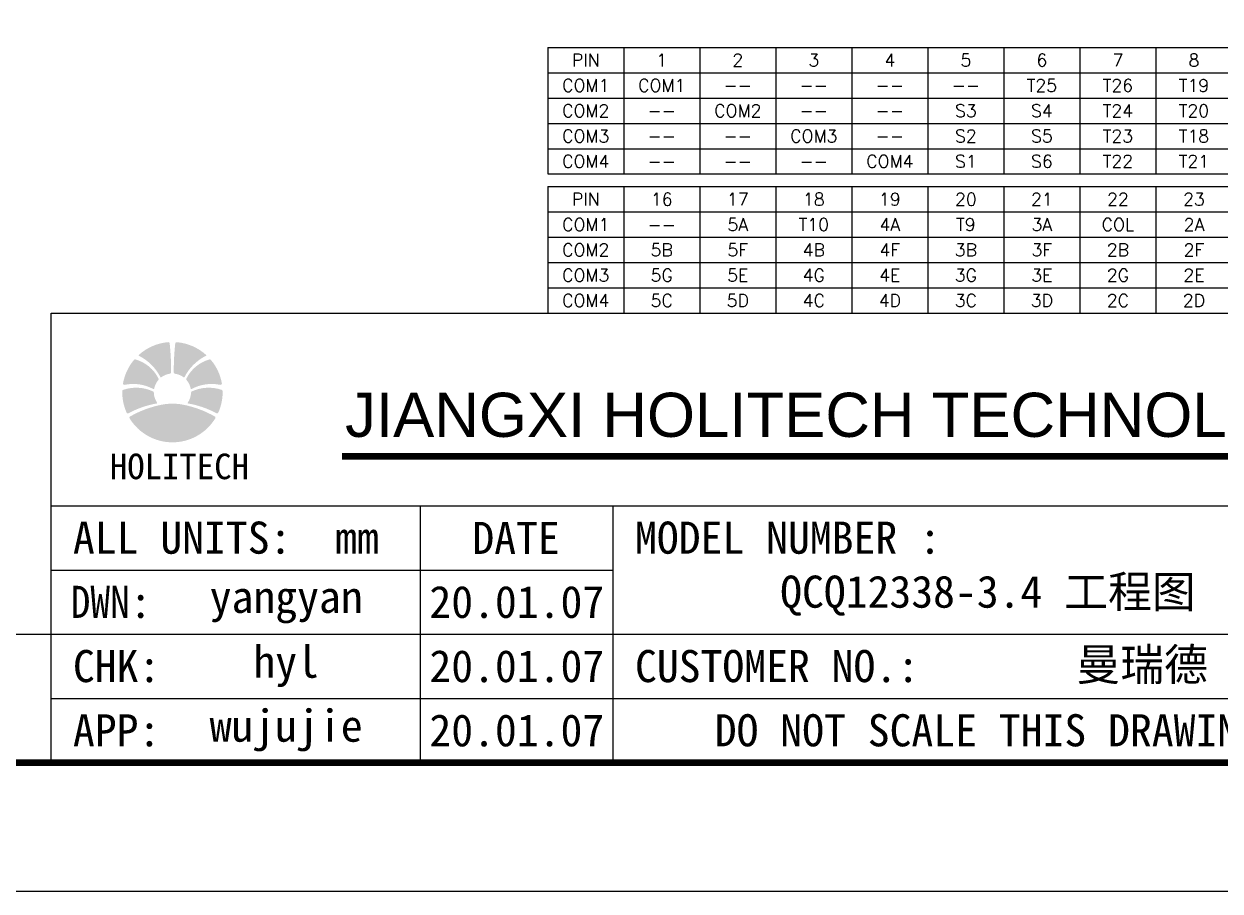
# Model space of a CAD drawing. Header units: millimetres. Extents: x 1979 to 4611, y 2266 to 2838.
# Drawn here: x 3872.1 to 3972.6, y 2517.6 to 2590.5 of the extents above; entities that cross this region are included whole.
import ezdxf
from ezdxf.enums import TextEntityAlignment as Align

# ---------------------------------------------------------------- set-up
doc = ezdxf.new("R2010")
doc.units = ezdxf.units.MM
doc.layers.add('Dim', color=4, linetype='Continuous')
doc.styles.add('Arial', font='arial.ttf')
doc.styles.add('SSSoft_Romans', font='Romans')
doc.styles.add('宋体', font='')
doc.styles.get('宋体').set_extended_font_data('SimSun')

# ---------------------------------------------------------------- blocks, each defined once
blk = doc.blocks.new('HOLITECH')
h = blk.add_hatch(color=94)
h.set_gradient(color1=(0, 143, 0), color2=(255, 255, 0), tint=1, name='SPHERICAL')
edge = h.paths.add_edge_path()
edge.add_arc((-0.1830832347582145, -1.043674020013441), 4.367101844234435, 97.7798262540382, 127.0413251149676)
edge.add_arc((-2.892096416544518, 2.545918237935439), 0.1300000000001482, 206.9862268349366, 307.04132511499614, ccw=False)
edge.add_arc((-13.14048650722816, -2.672794543641771), 11.37062878921896, 26.98622683487357, 63.39548301360759)
edge.add_arc((-7.990164766995804, 7.610135414279284), 0.1300000000001142, 132.0553711426193, 243.3954830136484, ccw=False)
edge.add_arc((-0.1830832347582145, -1.043674020013441), 11.78499634388865, 94.9013541973153, 132.0553711425881, ccw=False)
edge.add_arc((-1.162230730762076, 10.37441629242539), 0.3250000000000163, 6.089298582743879, 94.90135419731553, ccw=False)
edge.add_arc((-61.88755424450392, 3.896222615349416), 61.39489363971696, -0.28113038328069706, 6.089298582750303, ccw=False)
edge.add_arc((-0.81823768731374, 3.605239674395875), 0.3249999999998697, 277.7798262540329, 358.1910647346718, ccw=False)
edge = h.paths.add_edge_path()
edge.add_arc((-4.873582475478088, -1.166297792078126), 0.3249999999999854, 1.4975430730339099, 65.14411431817848, ccw=False)
edge.add_arc((-0.183083234759124, -1.043674020013441), 4.367101844233858, 181.4975430730245, 214.2015881882942)
edge.add_arc((-3.902478742343192, -3.57152331448799), 0.1299999999999506, -80.134791760094, 34.20158818832158, ccw=False)
edge.add_arc((-0.1563196480351507, -25.11327155985521), 21.73505489191939, 99.86520823993209, 118.4052929153832)
edge.add_arc((-10.65040838275172, -5.709145105351126), 0.3250000000000212, 204.0233744117898, 298.4052929153554, ccw=False)
edge.add_arc((-0.1830832347582145, -1.043674020013782), 11.7849963438887, 178.8316168528916, 204.0233744117891, ccw=False)
edge.add_arc((-11.64069690403721, -0.8099964483656095), 0.3249999999999751, 108.8279899814425, 178.8316168528866, ccw=False)
edge.add_arc((-8.701604370186487, -9.429718854349517), 9.432023623487417, 65.14411431816421, 108.82798998144759, ccw=False)
edge = h.paths.add_edge_path()
edge.add_arc((-9.36791015724748, -8.878844060849588), 9.765425792504875, 61.17724591781393, 101.970827766661)
edge.add_arc((-11.46080208539615, 0.9921485969907735), 0.3250000000000069, 169.7673235738127, 281.9708277666717, ccw=False)
edge.add_arc((-0.1830832347582145, -1.043674020013668), 11.78499634388885, 139.9894566670372, 169.7673235738063, ccw=False)
edge.add_arc((-8.960594079362636, 6.324284962960974), 0.3249999999998676, 74.48873394389938, 139.9894566670215, ccw=False)
edge.add_arc((-11.1729941349322, -1.64728485364617), 8.597885793175422, 26.19716754630292, 74.48873394389858, ccw=False)
edge.add_arc((-3.749897559670899, 2.004875682429542), 0.3250000000001081, -40.520450902741516, 26.197167546310084, ccw=False)
edge.add_arc((-0.1830832347582145, -1.043674020013441), 4.367101844234476, 139.4795490972513, 169.2780043997368)
edge.add_arc((-4.601672190497993, -0.2070160028807777), 0.1300000000000006, 243.349994601729, 349.2780043997533, ccw=False)
edge = h.paths.add_edge_path()
edge.add_arc((-0.1830832347577598, -1.043674020013441), 4.367101844234435, 52.958674885032394, 82.2201737459618, ccw=False)
edge.add_arc((2.525929947028544, 2.545918237935439), 0.1300000000001482, 232.9586748850039, 333.0137731650634)
edge.add_arc((12.77432003771173, -2.672794543641771), 11.37062878921896, 116.60451698639241, 153.0137731651264, ccw=False)
edge.add_arc((7.623998297479829, 7.610135414279284), 0.1300000000001142, 296.6045169863517, 407.9446288573806)
edge.add_arc((-0.1830832347577598, -1.043674020013441), 11.78499634388865, 47.94462885741186, 85.0986458026847)
edge.add_arc((0.7960642612456468, 10.37441629242539), 0.3250000000000163, 85.09864580268453, 173.9107014172561)
edge.add_arc((61.52138777498749, 3.896222615349416), 61.39489363971696, 173.9107014172497, 180.2811303832807)
edge.add_arc((0.452071217797311, 3.605239674395875), 0.3249999999998697, 181.8089352653282, 262.2201737459671)
edge = h.paths.add_edge_path()
edge.add_arc((4.507416005962114, -1.166297792078126), 0.3249999999999854, 114.8558856818215, 178.5024569269661)
edge.add_arc((-0.183083234757305, -1.043674020013441), 4.367101844233858, 325.7984118117058, 358.5024569269755, ccw=False)
edge.add_arc((3.536312272826763, -3.57152331448799), 0.1299999999999506, 145.7984118116784, 260.1347917600941)
edge.add_arc((-0.2098468214812783, -25.11327155985521), 21.73505489191939, 61.5947070846168, 80.13479176006791, ccw=False)
edge.add_arc((10.28424191323575, -5.709145105351126), 0.3250000000000212, 241.5947070846446, 335.9766255882103)
edge.add_arc((-0.1830832347582145, -1.043674020013782), 11.7849963438887, 335.9766255882108, 361.1683831471083)
edge.add_arc((11.27453043452078, -0.8099964483656095), 0.3249999999999751, 1.168383147113416, 71.17201001855753)
edge.add_arc((8.335437900670513, -9.429718854349517), 9.432023623487417, 71.17201001855238, 114.8558856818358)
edge = h.paths.add_edge_path()
edge.add_arc((9.00174368773105, -8.878844060849588), 9.765425792504875, 78.02917223333901, 118.82275408218601, ccw=False)
edge.add_arc((11.09463561588018, 0.9921485969907735), 0.3250000000000069, 258.0291722333283, 370.2326764261873)
edge.add_arc((-0.1830832347582145, -1.043674020013668), 11.78499634388885, 10.23267642619374, 40.01054333296282)
edge.add_arc((8.594427609846662, 6.324284962960974), 0.3249999999998676, 40.0105433329785, 105.5112660561006)
edge.add_arc((10.80682766541577, -1.64728485364617), 8.597885793175422, 105.5112660561014, 153.8028324536971)
edge.add_arc((3.383731090154924, 2.004875682429542), 0.3250000000001081, 153.8028324536899, 220.5204509027415)
edge.add_arc((-0.1830832347582145, -1.043674020013441), 4.367101844234476, 10.721995600263199, 40.52045090274868, ccw=False)
edge.add_arc((4.235505720981564, -0.2070160028807777), 0.1300000000000006, 190.7219956002467, 296.650005398271)
edge = h.paths.add_edge_path()
edge.add_arc((-0.1830832347582145, -16.74353248954515), 13, 79.01266659772953, 100.9873334022705)
edge.add_arc((1.98611279196075, -27.91626521556407), 24.38136055001271, 100.9873334022703, 119.7578517505367)
edge.add_arc((-9.953912373059666, -7.032197556918391), 0.325, 119.7578517505274, 211.5040571619366)
edge.add_arc((-0.1830832347582145, -1.043674020013441), 11.78499634388876, 211.5040571619304, 328.4963594451465)
edge.add_arc((9.587789446828992, -7.032126511447586), 0.3249999999999915, 328.4963594451419, 421.5480495951247)
edge.add_arc((-2.352279261476724, -27.91626521556407), 24.38136055001271, 60.25954825181987, 79.01266659772966)
at = {"color": 94, "true_color": 0x00ad00, "insert": (1.452665850140889, -18.53004855065602), "char_height": 6, "attachment_point": 5, "style": '宋体'}
blk.add_mtext('HOLITECH', dxfattribs=at)
blk = doc.blocks.new('工程图框')
at = {"color": 4}
blk.add_lwpolyline([(-525, 0), (0, 0), (0, 371.2500000000005), (-525, 371.2500000000005)], close=True, dxfattribs=at)
at = {"const_width": 0.625}
blk.add_lwpolyline([(-512.5, 12.5), (-12.5, 12.5), (-12.5, 358.7500000000005), (-512.5, 358.7500000000005)], close=True, dxfattribs=at)
at = {"color": 0}
for points in [[(-179.1666666666661, 12.5), (-179.1666666666661, 56.25), (-12.5, 56.25), (-12.5, 12.5), (-179.1000006933864, 12.5)], [(-179.1666666666661, 37.5), (-12.5, 37.5)], [(-143.2291666666661, 12.5), (-143.2291666666661, 37.5)], [(-179.1666666666661, 31.25), (-124.4791666666661, 31.25)], [(-512.5, 25), (-51.5625, 25)], [(-179.1666666666661, 18.75), (-12.5, 18.75)]]:
    blk.add_lwpolyline(points, dxfattribs=at)
at = {"color": 1, "const_width": 0.625, "flags": 128}
blk.add_lwpolyline([(-150.8714327149737, 42.31321795024542), (-22.74643271497371, 42.31321795024542)], dxfattribs=at)
blk.add_lwpolyline([(-124.4791666666661, 12.49999999999818), (-124.4791666666661, 37.5)])
at = {"xscale": 0.4144504980115298, "yscale": 0.4144504980114926, "zscale": 0.4144504980114861}
blk.add_blockref('HOLITECH', (-167.2811648118332, 48.99384795242304), dxfattribs=at)
at = {"color": 4, "insert": (-150.5606433241592, 45.95535683883872), "char_height": 4.3, "attachment_point": 4, "style": 'Arial'}
blk.add_mtext('{\\C3;JIANGXI HOLITECH TECHNOLOGY CO.,LTD.}', dxfattribs=at)
at = {"color": 0, "char_height": 3.125, "width": 4.884981308350689e-13, "attachment_point": 4, "style": '宋体'}
for s, insert in [(' ALL UNITS:  mm', (-179.1666666666661, 34.375)), ('{\\W0.9; DWN}:', (-179.1666666666661, 28.125)), (' CHK:', (-179.1666666666661, 21.875)), (' APP:', (-179.1666666666661, 15.625))]:
    blk.add_mtext(s, dxfattribs=dict(at, insert=insert))
at = {"color": 0, "char_height": 3.125, "attachment_point": 4, "style": '宋体'}
for s, insert in [(' MODEL NUMBER :', (-124.4791666666661, 34.375)), ('{\\C256; CUSTOMER NO.:}', (-124.4791666666661, 21.87499999999937))]:
    blk.add_mtext(s, dxfattribs=dict(at, insert=insert))
at = {"color": 1, "insert": (-88.02083333333212, 15.625), "char_height": 3.125, "width": 6.661338147750939e-13, "attachment_point": 5, "style": '宋体'}
blk.add_mtext('DO NOT SCALE THIS DRAWING', dxfattribs=at)
at = {"layer": 'Dim', "color": 0, "insert": (-133.9254095247325, 34.375), "char_height": 3.125, "attachment_point": 5, "style": '宋体'}
blk.add_mtext('DATE', dxfattribs=at)

msp = doc.modelspace()

# ---------------------------------------------------------------- linework, layer by layer
at = {"layer": 'Dim'}
for p, q in [((3916.110690221497, 2588.516158054104), (3922.501413414143, 2588.516158054104)), ((3916.110690221497, 2588.516158054104), (3916.110690221497, 2577.876547180773)), ((3922.501413414143, 2588.516158054104), (4018.36226130384, 2588.516158054104)), ((3922.501413414144, 2588.516158054104), (3922.501413414144, 2577.876547180773)), ((3922.501413414144, 2588.516158054104), (3922.501413414144, 2577.876547180773)), ((3928.892136606791, 2588.516158054104), (3928.892136606791, 2577.876547180773)), ((3935.282859799437, 2588.516158054104), (3935.282859799437, 2577.876547180773)), ((3941.673582992084, 2588.516158054104), (3941.673582992084, 2577.876547180773)), ((3948.06430618473, 2588.516158054104), (3948.06430618473, 2577.876547180773)), ((3954.455029377376, 2588.516158054104), (3954.455029377376, 2577.876547180773)), ((3960.845752570023, 2588.516158054104), (3960.845752570023, 2577.876547180773)), ((3967.236475762669, 2588.516158054104), (3967.236475762669, 2577.876547180773)), ((3916.110690221497, 2586.388235879438), (3922.501413414143, 2586.388235879438)), ((3922.501413414143, 2586.388235879438), (4018.36226130384, 2586.388235879438)), ((3916.110690221497, 2584.260313704771), (3922.501413414144, 2584.260313704771)), ((3922.501413414144, 2584.260313704771), (4018.36226130384, 2584.260313704772)), ((3916.110690221497, 2582.132391530105), (3922.501413414144, 2582.132391530105)), ((3922.501413414144, 2582.132391530105), (4018.36226130384, 2582.132391530105)), ((3916.110690221497, 2580.004469355439), (3922.501413414144, 2580.004469355439)), ((3922.501413414144, 2580.004469355439), (4018.36226130384, 2580.004469355439)), ((3916.110690221497, 2577.876547180773), (4018.36226130384, 2577.876547180773)), ((3916.110690221497, 2576.81258609344), (4018.362261303838, 2576.81258609344)), ((3916.110690221497, 2576.81258609344), (3916.110690221497, 2566.172975220109)), ((3922.501413414143, 2576.81258609344), (3922.501413414143, 2566.172975220109)), ((3928.89213660679, 2576.81258609344), (3928.89213660679, 2566.172975220109)), ((3935.282859799436, 2576.81258609344), (3935.282859799436, 2566.172975220109)), ((3941.673582992083, 2576.81258609344), (3941.673582992083, 2566.172975220109)), ((3948.064306184729, 2576.81258609344), (3948.064306184729, 2566.172975220109)), ((3954.455029377375, 2576.81258609344), (3954.455029377375, 2566.172975220109)), ((3960.845752570022, 2576.81258609344), (3960.845752570022, 2566.172975220109)), ((3967.236475762668, 2576.81258609344), (3967.236475762668, 2566.172975220109)), ((3916.110690221497, 2574.684663918774), (4018.362261303838, 2574.684663918774)), ((3916.110690221497, 2572.556741744108), (4018.362261303839, 2572.556741744108)), ((3916.110690221497, 2570.428819569442), (4018.362261303839, 2570.428819569442)), ((3916.110690221497, 2568.300897394775), (4018.362261303839, 2568.300897394775)), ((3916.110690221497, 2566.172975220109), (4018.362261303838, 2566.172975220109))]:
    msp.add_line(p, q, dxfattribs=at)

# ---------------------------------------------------------------- block references
at = {"lineweight": 0, "xscale": 0.864, "yscale": 0.864, "zscale": 0.864}
msp.add_blockref('工程图框', (4029.162261303839, 2517.572975220109), dxfattribs=at)

# ---------------------------------------------------------------- texts
at = {"layer": 'Dim', "style": 'SSSoft_Romans'}
for s, p in [('PIN', (3919.306051817821, 2587.452196966771)), ('1', (3925.696775010469, 2587.452196966771)), ('2', (3932.087498203115, 2587.452196966771)), ('3', (3938.478221395762, 2587.452196966771)), ('4', (3944.868944588408, 2587.452196966771)), ('5', (3951.259667781055, 2587.452196966771)), ('6', (3957.650390973701, 2587.452196966771)), ('7', (3964.041114166348, 2587.452196966771)), ('8', (3970.431837358994, 2587.452196966771)), ('COM1', (3919.306051817821, 2585.324274792105)), ('COM1', (3925.696775010468, 2585.324274792105)), ('--', (3932.087498203114, 2585.324274792105)), ('--', (3938.47822139576, 2585.324274792105)), ('--', (3944.868944588407, 2585.324274792105)), ('--', (3951.259667781053, 2585.324274792105)), ('T25', (3957.6503909737, 2585.324274792105)), ('T26', (3964.041114166346, 2585.324274792105)), ('T19', (3970.431837358992, 2585.324274792105)), ('COM2', (3919.306051817821, 2583.196352617439)), ('--', (3925.696775010468, 2583.196352617439)), ('COM2', (3932.087498203114, 2583.196352617439)), ('--', (3938.47822139576, 2583.196352617439)), ('--', (3944.868944588407, 2583.196352617439)), ('S3', (3951.259667781053, 2583.196352617439)), ('S4', (3957.6503909737, 2583.196352617439)), ('T24', (3964.041114166346, 2583.196352617439)), ('T20', (3970.431837358992, 2583.196352617439)), ('COM3', (3919.306051817821, 2581.068430442772)), ('COM3', (3938.47822139576, 2581.068430442772)), ('S2', (3951.259667781053, 2581.068430442772)), ('S5', (3957.6503909737, 2581.068430442772)), ('T23', (3964.041114166346, 2581.068430442772)), ('T18', (3970.431837358992, 2581.068430442772)), ('--', (3925.696775010468, 2581.068430442772)), ('--', (3932.087498203114, 2581.068430442772)), ('--', (3944.868944588407, 2581.068430442772)), ('COM4', (3919.306051817821, 2578.940508268106)), ('COM4', (3944.868944588407, 2578.940508268106)), ('S1', (3951.259667781053, 2578.940508268106)), ('S6', (3957.6503909737, 2578.940508268106)), ('T22', (3964.041114166346, 2578.940508268106)), ('T21', (3970.431837358992, 2578.940508268106)), ('--', (3925.696775010468, 2578.940508268106)), ('--', (3932.087498203114, 2578.940508268106)), ('--', (3938.47822139576, 2578.940508268106)), ('PIN', (3919.30605181782, 2575.748625006107)), ('16', (3925.696775010466, 2575.748625006107)), ('17', (3932.087498203112, 2575.748625006107)), ('18', (3938.478221395759, 2575.748625006107)), ('19', (3944.868944588405, 2575.748625006107)), ('20', (3951.259667781052, 2575.748625006107)), ('21', (3957.650390973698, 2575.748625006107)), ('22', (3964.041114166345, 2575.748625006107)), ('23', (3970.431837358991, 2575.748625006107)), ('COM1', (3919.30605181782, 2573.620702831441)), ('5A', (3932.087498203113, 2573.620702831441)), ('T10', (3938.478221395759, 2573.620702831441)), ('4A', (3944.868944588406, 2573.620702831441)), ('T9', (3951.259667781052, 2573.620702831441)), ('3A', (3957.650390973699, 2573.620702831441)), ('COL', (3964.041114166345, 2573.620702831441)), ('2A', (3970.431837358991, 2573.620702831441)), ('--', (3925.696775010467, 2573.620702831441)), ('COM2', (3919.30605181782, 2571.492780656775)), ('5B', (3925.696775010467, 2571.492780656775)), ('5F', (3932.087498203113, 2571.492780656775)), ('4B', (3938.478221395759, 2571.492780656775)), ('4F', (3944.868944588406, 2571.492780656775)), ('3B', (3951.259667781052, 2571.492780656775)), ('3F', (3957.650390973699, 2571.492780656775)), ('2B', (3964.041114166345, 2571.492780656775)), ('2F', (3970.431837358991, 2571.492780656775)), ('COM3', (3919.30605181782, 2569.364858482109)), ('5G', (3925.696775010467, 2569.364858482109)), ('5E', (3932.087498203113, 2569.364858482109)), ('4G', (3938.478221395759, 2569.364858482109)), ('4E', (3944.868944588406, 2569.364858482109)), ('3G', (3951.259667781052, 2569.364858482109)), ('3E', (3957.650390973699, 2569.364858482109)), ('2G', (3964.041114166345, 2569.364858482109)), ('2E', (3970.431837358991, 2569.364858482109)), ('COM4', (3919.30605181782, 2567.236936307442)), ('5C', (3925.696775010467, 2567.236936307442)), ('5D', (3932.087498203113, 2567.236936307442)), ('4C', (3938.478221395759, 2567.236936307442)), ('4D', (3944.868944588406, 2567.236936307442)), ('3C', (3951.259667781052, 2567.236936307442)), ('3D', (3957.650390973699, 2567.236936307442)), ('2C', (3964.041114166345, 2567.236936307442)), ('2D', (3970.431837358991, 2567.236936307442))]:
    msp.add_text(s, height=1.063961087333073, dxfattribs=at).set_placement(p, align=Align.MIDDLE)
at = {"layer": 'Dim', "color": 4, "lineweight": 0, "char_height": 2.7, "attachment_point": 5, "style": '宋体'}
for s, insert in [('QCQ12338-3.4 工程图', (3953.112261303839, 2542.412975220109)), ('yangyan', (3894.123961189202, 2541.872975220109)), ('20.01.07', (3913.512261303841, 2541.872975220109)), ('hyl', (3894.123961189202, 2536.47297522011)), ('曼瑞德', (3966.080136665637, 2536.47297522011)), ('20.01.07', (3913.512261303841, 2536.47297522011)), ('wujujie', (3894.123961189202, 2531.072975220109)), ('20.01.07', (3913.512261303841, 2531.072975220109))]:
    msp.add_mtext(s, dxfattribs=dict(at, insert=insert))

doc.saveas('drawing.dxf')
